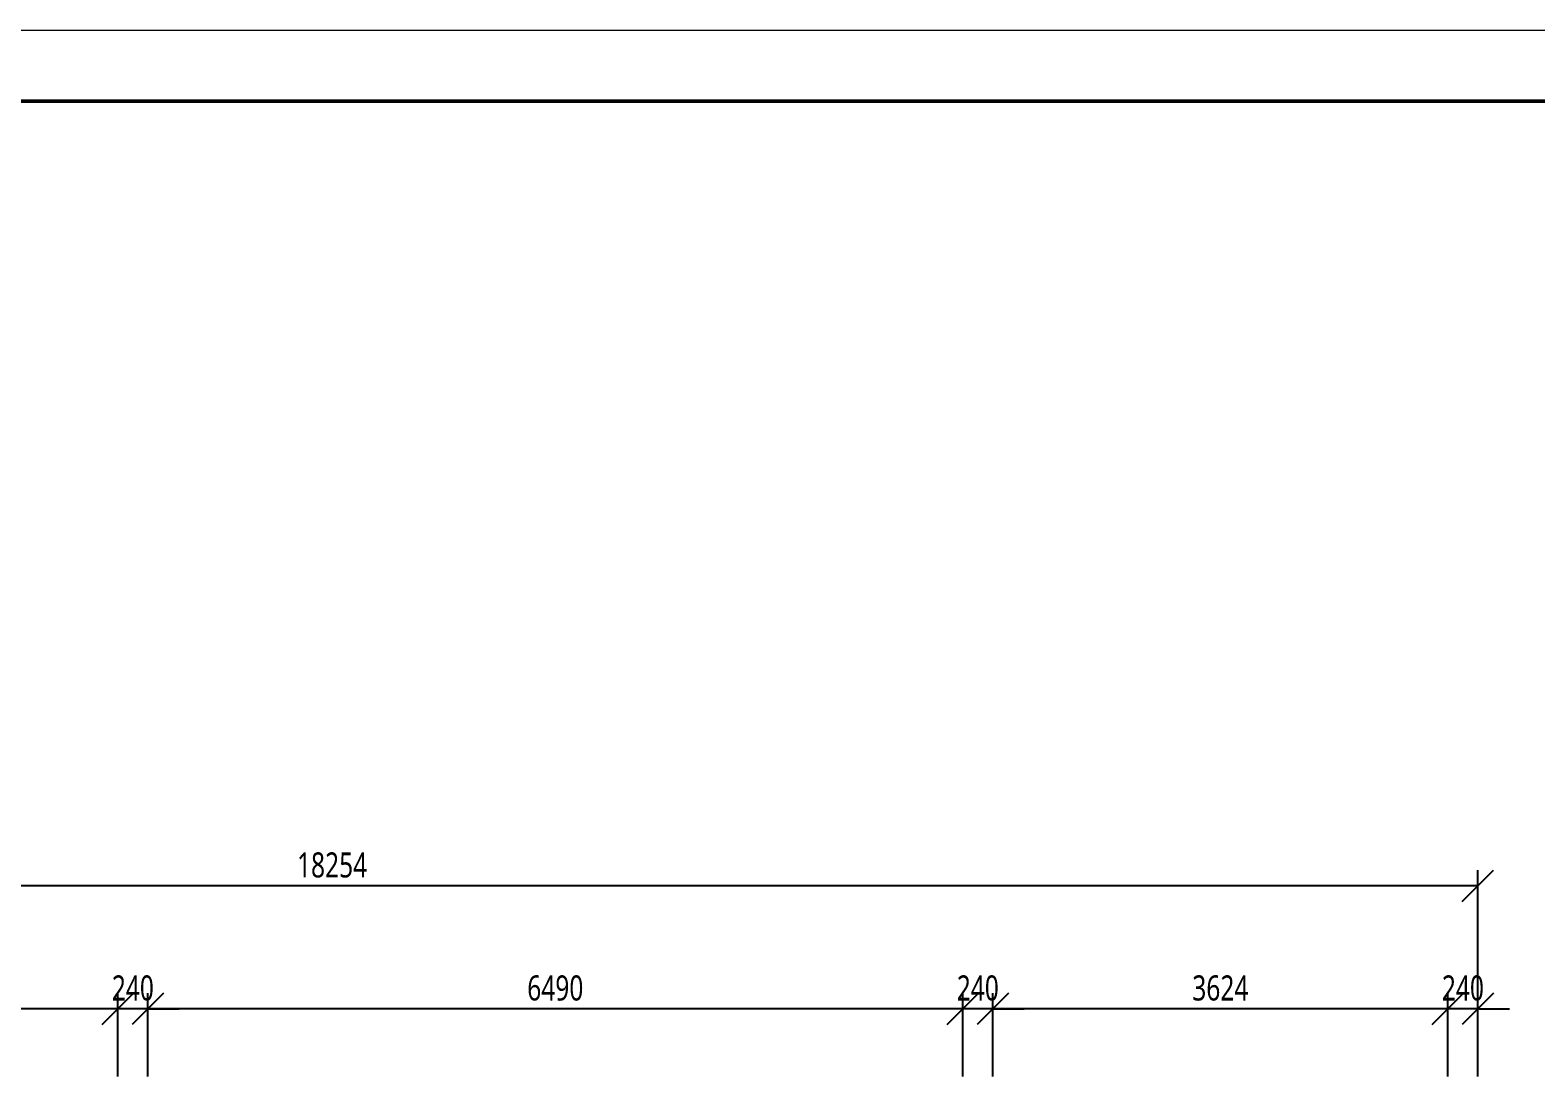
# Model space of a CAD drawing. Header units: millimetres. Extents: x 404985 to 540841, y 1898 to 26709.
# Drawn here: x 418818 to 430811, y 17785 to 26227 of the extents above; entities that cross this region are included whole.
import ezdxf

# ---------------------------------------------------------------- set-up
doc = ezdxf.new("R2010")
doc.units = ezdxf.units.MM
doc.layers.add('TK', color=51, linetype='Continuous', lineweight=18)
doc.layers.add('原始结构', color=7, linetype='Continuous', lineweight=50)
doc.layers.add('标注标高', color=115, linetype='Continuous')
doc.styles.add('仿宋体', font='msyh.ttf', dxfattribs={"width": 0.75})
doc.dimstyles.new('大标注', dxfattribs={"dimscale": 100, "dimtxt": 2, "dimasz": 2.5, "dimexe": 1.25, "dimexo": 0.625, "dimtad": 1, "dimdec": 0, "dimtxsty": '仿宋体', "dimblk": 'OBLIQUE', "dimcen": 2.5, "dimclrd": 256, "dimclre": 256, "dimclrt": 256, "dimadec": 0, "dimazin": 0, "dimtfac": 1, "dimtdec": 0, "dimtix": 1, "dimtmove": 0, "dimatfit": 3, "dimldrblk": 'DOT', "dimfxl": 1, "dimarcsym": 0})

# ---------------------------------------------------------------- blocks, each defined once
blk = doc.blocks.new('regggg')
at = {"layer": 'TK', "color": 45, "ltscale": 3}
blk.add_line((188267, 5439.4), (214873.7, 5439.4), dxfattribs=at)
at = {"layer": 'TK', "color": 45, "const_width": 21.8}
blk.add_lwpolyline([(211485.9, 5004.6), (189560.3, 5004.6), (189560.3, -12464.7), (211485.9, -12464.7)], dxfattribs=at)
blk = doc.blocks.new('_Oblique')
at = {"color": 0, "linetype": 'ByBlock', "lineweight": -2}
blk.add_line((-0.5, -0.5), (0.5, 0.5), dxfattribs=at)
blk = doc.blocks.new('*D130')
at = {"layer": 'Defpoints', "color": 0, "transparency": 16777216}
for p in [(430110, 18430), (430110, 17830), (430350, 17830)]:
    blk.add_point(p, dxfattribs=at)
at = {"layer": '标注标高', "lineweight": -2, "transparency": 16777216}
for p, q in [((430110, 17892), (430110, 18555)), ((430350, 17892), (430350, 18555)), ((430110, 18430), (429860, 18430)), ((430350, 18430), (430110, 18430)), ((430350, 18430), (430600, 18430))]:
    blk.add_line(p, q, dxfattribs=at)
at = {"layer": '标注标高', "lineweight": -2, "transparency": 16777216, "xscale": 250, "yscale": 250, "zscale": 250}
blk.add_blockref('_Oblique', (430110, 18430), dxfattribs=at)
at = {"layer": '标注标高', "lineweight": -2, "transparency": 16777216, "xscale": 250, "yscale": 250, "zscale": 250, "rotation": 180}
blk.add_blockref('_Oblique', (430350, 18430), dxfattribs=at)
at = {"layer": '标注标高', "transparency": 16777216, "insert": (430230, 18596), "char_height": 200, "attachment_point": 5, "style": '仿宋体'}
blk.add_mtext('240', dxfattribs=at)
blk = doc.blocks.new('_Dot')
at = {"color": 0, "linetype": 'ByBlock', "lineweight": -2}
blk.add_line((-0.5, 0), (-1, 0), dxfattribs=at)
at = {"color": 0, "linetype": 'ByBlock', "const_width": 0.5}
blk.add_lwpolyline([(-0.25, 0, 1), (0.25, 0, 1)], format="xyb", close=True, dxfattribs=at)
blk = doc.blocks.new('*D131')
at = {"layer": 'Defpoints', "color": 0, "transparency": 16777216}
for p in [(426486, 18430), (426486, 17830), (430110, 17830)]:
    blk.add_point(p, dxfattribs=at)
at = {"layer": '标注标高', "lineweight": -2, "transparency": 16777216}
for p, q in [((426486, 17892), (426486, 18555)), ((430110, 17892), (430110, 18555)), ((430110, 18430), (426486, 18430))]:
    blk.add_line(p, q, dxfattribs=at)
at = {"layer": '标注标高', "lineweight": -2, "transparency": 16777216, "xscale": 250, "yscale": 250, "zscale": 250, "rotation": 180}
blk.add_blockref('_Oblique', (426486, 18430), dxfattribs=at)
at = {"layer": '标注标高', "lineweight": -2, "transparency": 16777216, "xscale": 250, "yscale": 250, "zscale": 250}
blk.add_blockref('_Oblique', (430110, 18430), dxfattribs=at)
at = {"layer": '标注标高', "transparency": 16777216, "insert": (428298, 18596), "char_height": 200, "attachment_point": 5, "style": '仿宋体'}
blk.add_mtext('3624', dxfattribs=at)
blk = doc.blocks.new('*D132')
at = {"layer": 'Defpoints', "color": 0, "transparency": 16777216}
for p in [(426246, 18430), (426246, 17830), (426486, 17830)]:
    blk.add_point(p, dxfattribs=at)
at = {"layer": '标注标高', "lineweight": -2, "transparency": 16777216}
for p, q in [((426246, 17892), (426246, 18555)), ((426486, 17892), (426486, 18555)), ((426246, 18430), (425996, 18430)), ((426486, 18430), (426246, 18430)), ((426486, 18430), (426736, 18430))]:
    blk.add_line(p, q, dxfattribs=at)
at = {"layer": '标注标高', "lineweight": -2, "transparency": 16777216, "xscale": 250, "yscale": 250, "zscale": 250}
blk.add_blockref('_Oblique', (426246, 18430), dxfattribs=at)
at = {"layer": '标注标高', "lineweight": -2, "transparency": 16777216, "xscale": 250, "yscale": 250, "zscale": 250, "rotation": 180}
blk.add_blockref('_Oblique', (426486, 18430), dxfattribs=at)
at = {"layer": '标注标高', "transparency": 16777216, "insert": (426366, 18596), "char_height": 200, "attachment_point": 5, "style": '仿宋体'}
blk.add_mtext('240', dxfattribs=at)
blk = doc.blocks.new('*D133')
at = {"layer": 'Defpoints', "color": 0, "transparency": 16777216}
for p in [(419756, 18430), (419756, 17830), (426246, 17830)]:
    blk.add_point(p, dxfattribs=at)
at = {"layer": '标注标高', "lineweight": -2, "transparency": 16777216}
for p, q in [((419756, 17892), (419756, 18555)), ((426246, 17892), (426246, 18555)), ((426246, 18430), (419756, 18430))]:
    blk.add_line(p, q, dxfattribs=at)
at = {"layer": '标注标高', "lineweight": -2, "transparency": 16777216, "xscale": 250, "yscale": 250, "zscale": 250, "rotation": 180}
blk.add_blockref('_Oblique', (419756, 18430), dxfattribs=at)
at = {"layer": '标注标高', "lineweight": -2, "transparency": 16777216, "xscale": 250, "yscale": 250, "zscale": 250}
blk.add_blockref('_Oblique', (426246, 18430), dxfattribs=at)
at = {"layer": '标注标高', "transparency": 16777216, "insert": (423001, 18596), "char_height": 200, "attachment_point": 5, "style": '仿宋体'}
blk.add_mtext('6490', dxfattribs=at)
blk = doc.blocks.new('*D134')
at = {"layer": 'Defpoints', "color": 0, "transparency": 16777216}
for p in [(419516, 18430), (419516, 17830), (419756, 17830)]:
    blk.add_point(p, dxfattribs=at)
at = {"layer": '标注标高', "lineweight": -2, "transparency": 16777216}
for p, q in [((419516, 17892), (419516, 18555)), ((419756, 17892), (419756, 18555)), ((419516, 18430), (419266, 18430)), ((419756, 18430), (419516, 18430)), ((419756, 18430), (420006, 18430))]:
    blk.add_line(p, q, dxfattribs=at)
at = {"layer": '标注标高', "lineweight": -2, "transparency": 16777216, "xscale": 250, "yscale": 250, "zscale": 250}
blk.add_blockref('_Oblique', (419516, 18430), dxfattribs=at)
at = {"layer": '标注标高', "lineweight": -2, "transparency": 16777216, "xscale": 250, "yscale": 250, "zscale": 250, "rotation": 180}
blk.add_blockref('_Oblique', (419756, 18430), dxfattribs=at)
at = {"layer": '标注标高', "transparency": 16777216, "insert": (419636, 18596), "char_height": 200, "attachment_point": 5, "style": '仿宋体'}
blk.add_mtext('240', dxfattribs=at)
blk = doc.blocks.new('*D135')
at = {"layer": 'Defpoints', "color": 0, "transparency": 16777216}
for p in [(412336, 18430), (412336, 17830), (419516, 17830)]:
    blk.add_point(p, dxfattribs=at)
at = {"layer": '标注标高', "lineweight": -2, "transparency": 16777216}
for p, q in [((412336, 17892), (412336, 18555)), ((419516, 17892), (419516, 18555)), ((419516, 18430), (412336, 18430))]:
    blk.add_line(p, q, dxfattribs=at)
at = {"layer": '标注标高', "lineweight": -2, "transparency": 16777216, "xscale": 250, "yscale": 250, "zscale": 250, "rotation": 180}
blk.add_blockref('_Oblique', (412336, 18430), dxfattribs=at)
at = {"layer": '标注标高', "lineweight": -2, "transparency": 16777216, "xscale": 250, "yscale": 250, "zscale": 250}
blk.add_blockref('_Oblique', (419516, 18430), dxfattribs=at)
at = {"layer": '标注标高', "transparency": 16777216, "insert": (415926, 18596), "char_height": 200, "attachment_point": 5, "style": '仿宋体'}
blk.add_mtext('7180', dxfattribs=at)
blk = doc.blocks.new('*D137')
at = {"layer": 'Defpoints', "color": 0, "transparency": 16777216}
for p in [(412096, 19410), (412096, 18430), (430350, 18430)]:
    blk.add_point(p, dxfattribs=at)
at = {"layer": '标注标高', "lineweight": -2, "transparency": 16777216}
for p, q in [((412096, 18492), (412096, 19535)), ((430350, 18492), (430350, 19535)), ((430350, 19410), (412096, 19410))]:
    blk.add_line(p, q, dxfattribs=at)
at = {"layer": '标注标高', "lineweight": -2, "transparency": 16777216, "xscale": 250, "yscale": 250, "zscale": 250, "rotation": 180}
blk.add_blockref('_Oblique', (412096, 19410), dxfattribs=at)
at = {"layer": '标注标高', "lineweight": -2, "transparency": 16777216, "xscale": 250, "yscale": 250, "zscale": 250}
blk.add_blockref('_Oblique', (430350, 19410), dxfattribs=at)
at = {"layer": '标注标高', "transparency": 16777216, "insert": (421223, 19576), "char_height": 200, "attachment_point": 5, "style": '仿宋体'}
blk.add_mtext('18254', dxfattribs=at)

msp = doc.modelspace()

# ---------------------------------------------------------------- linework, layer by layer
at = {"layer": '原始结构'}
msp.add_lwpolyline([(435644.9, 2885.9), (406671.2, 2885.9), (406671.2, 25660.3), (435644.9, 25660.3)], close=True, dxfattribs=at)

# ---------------------------------------------------------------- block references
at = {"xscale": 1.303680000000168, "yscale": 1.303680000000168, "zscale": 1.303680000000168}
msp.add_blockref('regggg', (159545.2, 19135.9), dxfattribs=at)

# ---------------------------------------------------------------- dimensions: what is measured, and where the dimension line sits
at = {"layer": '标注标高'}
for base, p1, p2, picture, middle in [((412096.4, 19410), (430350.4, 18430), (412096.4, 18430), '*D137', (421223.4, 19576.3)), ((412336.4, 18430), (419516.4, 17830), (412336.4, 17830), '*D135', (415926.4, 18596.3)), ((419516.4, 18430), (419756.4, 17830), (419516.4, 17830), '*D134', (419636.4, 18595.9)), ((419756.4, 18430), (426246.4, 17830), (419756.4, 17830), '*D133', (423001.4, 18595.9)), ((426246.4, 18430), (426486.4, 17830), (426246.4, 17830), '*D132', (426366.4, 18595.9)), ((426486.4, 18430), (430110.4, 17830), (426486.4, 17830), '*D131', (428298.4, 18595.9)), ((430110.4, 18430), (430350.4, 17830), (430110.4, 17830), '*D130', (430230.4, 18595.9))]:
    dim = msp.add_linear_dim(base=base, p1=p1, p2=p2, angle=180, dimstyle='大标注', dxfattribs=at)
    dim.commit()
    dim.dimension.update_dxf_attribs({"geometry": picture, "text_midpoint": middle})

doc.saveas('drawing.dxf')
